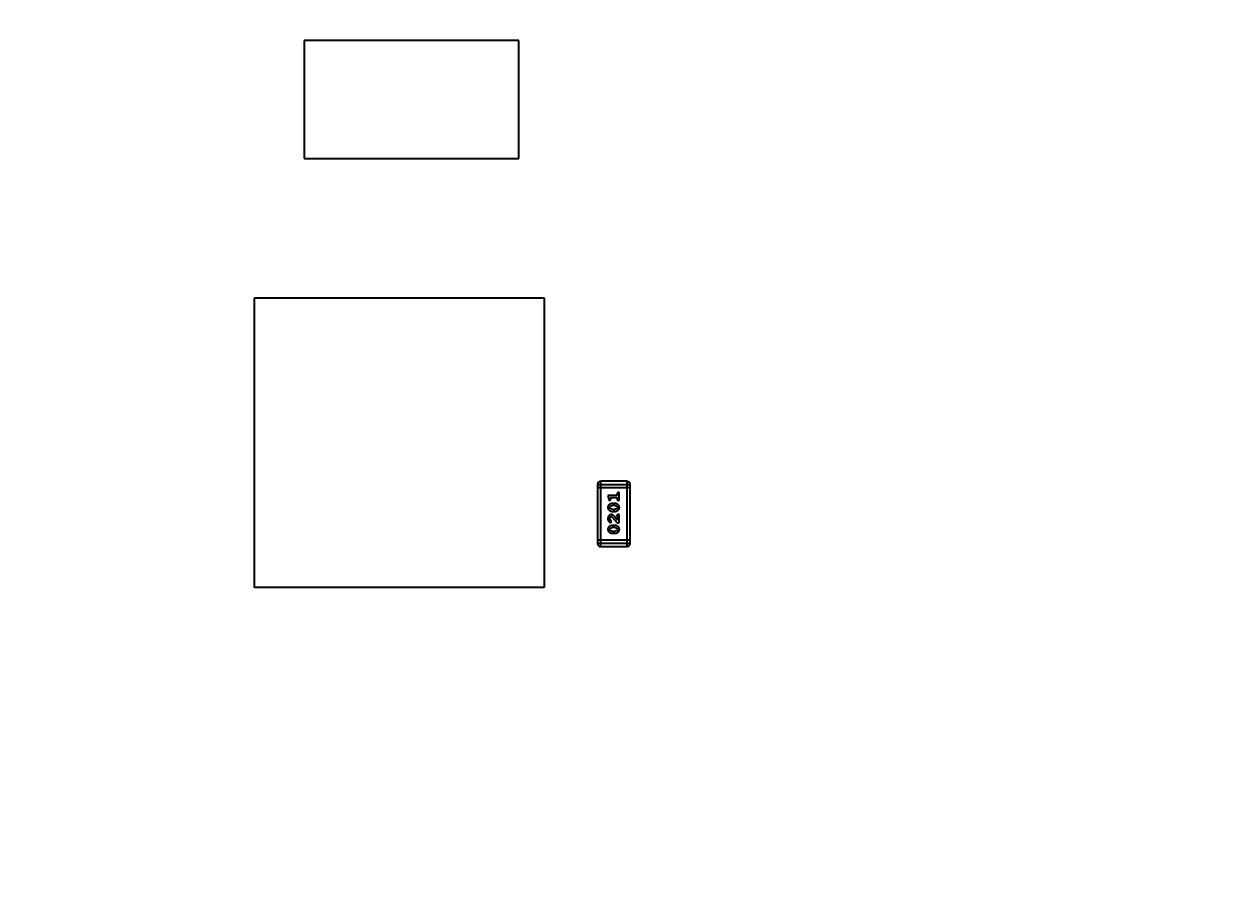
# Model space of a CAD drawing. Header units: inches. Extents: x -13 to 240, y -18 to 126.
# Drawn here: x 206.23 to 217.45, y 73.2 to 81.12 of the extents above; entities that cross this region are included whole.
import ezdxf

# ---------------------------------------------------------------- set-up
doc = ezdxf.new("R2010")
doc.units = ezdxf.units.IN
doc.header["$LTSCALE"] = 1.21
doc.header["$MEASUREMENT"] = 0
doc.header["$PDMODE"] = 3
doc.header["$PDSIZE"] = 0.3125
doc.layers.get('0').update_dxf_attribs({"linetype": 'CONTINUOUS'})
doc.layers.get('Defpoints').update_dxf_attribs({"linetype": 'CONTINUOUS'})
doc.layers.add('DIM', color=3, linetype='CONTINUOUS')
doc.styles.get("Standard").update_dxf_attribs({"font": 'txt', "width": 0.8})
doc.dimstyles.get("Standard").update_dxf_attribs({"dimtxt": 0.15625, "dimasz": 0.1875, "dimexe": 0.125, "dimexo": 0.0625, "dimgap": 0.09, "dimtad": 0, "dimtih": 1, "dimtoh": 1, "dimzin": 4, "dimdsep": 46, "dimtxsty": 'Standard', "dimblk": '_FILLED', "dimblk1": '_FILLED', "dimblk2": '_FILLED', "dimcen": 0.09, "dimazin": 1, "dimtp": 0.01, "dimtm": 0.01, "dimtfac": 1, "dimtofl": 0, "dimtmove": 0, "dimatfit": 3, "dimldrblk": '_FILLED', "dimfxl": 1, "dimtolj": 1, "dimtzin": 4, "dimarcsym": 0})

# ---------------------------------------------------------------- blocks, each defined once
blk = doc.blocks.new('_FILLED')
at = {"color": 0, "linetype": 'ByBlock'}
blk.add_solid([(0, 0), (-1, 0.1667), (-1, -0.1667)], dxfattribs=at)
blk = doc.blocks.new('*D57')
at = {"layer": 'Defpoints', "color": 0}
for p in [(222.327, 99.465), (198.077, 63.466), (232.488, 63.466)]:
    blk.add_point(p, dxfattribs=at)
at = {"layer": 'DIM', "color": 0, "lineweight": -2}
for p, q in [((222.389, 99.465), (232.613, 99.465)), ((232.488, 97.465), (232.488, 84.489)), ((232.488, 65.466), (232.488, 78.442)), ((198.139, 63.466), (232.613, 63.466))]:
    blk.add_line(p, q, dxfattribs=at)
at = {"layer": 'DIM', "color": 0, "lineweight": -2, "xscale": 2, "yscale": 2, "zscale": 2}
for p, rotation in [((232.488, 99.465), 90), ((232.488, 63.466), 270)]:
    blk.add_blockref('_FILLED', p, dxfattribs=dict(at, rotation=rotation))
at = {"layer": 'DIM', "color": 0, "insert": (232.488, 81.466), "char_height": 2, "attachment_point": 5, "rotation": 90}
blk.add_mtext('\\A1;36.00', dxfattribs=at)

msp = doc.modelspace()

# ---------------------------------------------------------------- linework, layer by layer
at = {"color": 7, "linetype": 'Continuous'}
for p, q in [((208.839, 80.966), (208.839, 79.866)), ((210.839, 80.966), (208.839, 80.966)), ((210.839, 79.866), (210.839, 80.966)), ((208.839, 79.866), (210.839, 79.866)), ((208.377, 75.866), (208.377, 78.566)), ((208.377, 78.566), (211.077, 78.566)), ((211.077, 78.566), (211.077, 75.866)), ((211.605, 76.247), (211.605, 76.856)), ((211.848, 76.856), (211.605, 76.856)), ((211.848, 76.856), (211.848, 76.247)), ((211.574, 76.826), (211.574, 76.277)), ((211.574, 76.826), (211.879, 76.826)), ((211.879, 76.795), (211.574, 76.795)), ((211.67, 76.723), (211.68, 76.686)), ((211.758, 76.723), (211.67, 76.723)), ((211.758, 76.74), (211.758, 76.723)), ((211.775, 76.688), (211.775, 76.74)), ((211.879, 76.277), (211.879, 76.826)), ((211.687, 76.612), (211.692, 76.624)), ((211.693, 76.6), (211.687, 76.612)), ((211.689, 76.677), (211.698, 76.685)), ((211.692, 76.624), (211.715, 76.632)), ((211.697, 76.691), (211.693, 76.706)), ((211.693, 76.706), (211.758, 76.706)), ((211.698, 76.685), (211.697, 76.691)), ((211.732, 76.649), (211.714, 76.649)), ((211.732, 76.632), (211.715, 76.632)), ((211.732, 76.632), (211.754, 76.624)), ((211.754, 76.624), (211.76, 76.612)), ((211.76, 76.612), (211.754, 76.6)), ((211.758, 76.706), (211.758, 76.688)), ((211.693, 76.493), (211.687, 76.508)), ((211.715, 76.592), (211.693, 76.6)), ((211.701, 76.488), (211.693, 76.493)), ((211.702, 76.528), (211.711, 76.523)), ((211.711, 76.523), (211.756, 76.468)), ((211.714, 76.575), (211.732, 76.575)), ((211.715, 76.592), (211.732, 76.592)), ((211.758, 76.495), (211.731, 76.528)), ((211.754, 76.6), (211.732, 76.592)), ((211.755, 76.536), (211.758, 76.531)), ((211.758, 76.531), (211.758, 76.495)), ((211.775, 76.545), (211.767, 76.545)), ((211.775, 76.468), (211.775, 76.545)), ((211.687, 76.407), (211.692, 76.42)), ((211.693, 76.395), (211.687, 76.407)), ((211.692, 76.42), (211.715, 76.427)), ((211.715, 76.388), (211.693, 76.395)), ((211.699, 76.471), (211.708, 76.48)), ((211.708, 76.48), (211.701, 76.488)), ((211.732, 76.444), (211.714, 76.444)), ((211.732, 76.427), (211.715, 76.427)), ((211.715, 76.388), (211.732, 76.388)), ((211.732, 76.427), (211.754, 76.42)), ((211.754, 76.395), (211.732, 76.388)), ((211.754, 76.42), (211.76, 76.408)), ((211.76, 76.408), (211.754, 76.395)), ((211.756, 76.468), (211.775, 76.468)), ((211.879, 76.308), (211.574, 76.308)), ((211.879, 76.277), (211.574, 76.277)), ((211.714, 76.371), (211.732, 76.371)), ((211.605, 76.247), (211.848, 76.247)), ((211.077, 75.866), (208.377, 75.866))]:
    msp.add_line(p, q, dxfattribs=at)
for centre, start, end in [((211.605, 76.826), 90, 180), ((211.848, 76.826), 0, 90), ((211.605, 76.277), 180, 270), ((211.848, 76.277), 270, 0)]:
    msp.add_arc(centre, 0.0305, start, end, dxfattribs=at)
for points, knots in [([(211.767, 76.751), (211.766, 76.751), (211.765, 76.751), (211.763, 76.751), (211.762, 76.75), (211.76, 76.749), (211.759, 76.747), (211.758, 76.745), (211.758, 76.743), (211.758, 76.741), (211.758, 76.74)], [0, 0, 0, 0, 0.11517, 0.223509, 0.328254, 0.438012, 0.553651, 0.682263, 0.830856, 1, 1, 1, 1]), ([(211.775, 76.74), (211.775, 76.741), (211.775, 76.743), (211.775, 76.745), (211.774, 76.747), (211.773, 76.749), (211.772, 76.75), (211.77, 76.751), (211.768, 76.751), (211.767, 76.751), (211.767, 76.751)], [0, 0, 0, 0, 0.169012, 0.317488, 0.445429, 0.560977, 0.67065, 0.776666, 0.88492, 1, 1, 1, 1]), ([(211.714, 76.649), (211.713, 76.649), (211.711, 76.649), (211.708, 76.649), (211.705, 76.648), (211.702, 76.647), (211.699, 76.646), (211.696, 76.645), (211.693, 76.644), (211.69, 76.643), (211.687, 76.641), (211.685, 76.639), (211.682, 76.638), (211.68, 76.636), (211.678, 76.634), (211.677, 76.633), (211.675, 76.631), (211.674, 76.628), (211.672, 76.625), (211.671, 76.621), (211.67, 76.617), (211.67, 76.613), (211.67, 76.612)], [0, 0, 0, 0, 0.049855, 0.099516, 0.148482, 0.19758, 0.246804, 0.296268, 0.346517, 0.397047, 0.446826, 0.49336, 0.537801, 0.579207, 0.617974, 0.654833, 0.689171, 0.722088, 0.786392, 0.853518, 0.924186, 1, 1, 1, 1]), ([(211.67, 76.612), (211.67, 76.61), (211.67, 76.608), (211.671, 76.603), (211.672, 76.6), (211.673, 76.596), (211.675, 76.593), (211.678, 76.59), (211.681, 76.587), (211.684, 76.584), (211.688, 76.582), (211.692, 76.58), (211.695, 76.579), (211.699, 76.577), (211.703, 76.576), (211.707, 76.576), (211.711, 76.575), (211.713, 76.575), (211.714, 76.575)], [0, 0, 0, 0, 0.06692, 0.130834, 0.19258, 0.252759, 0.312631, 0.373411, 0.436359, 0.501894, 0.568244, 0.632472, 0.69556, 0.757163, 0.818592, 0.878885, 0.939235, 1, 1, 1, 1]), ([(211.68, 76.686), (211.68, 76.685), (211.68, 76.684), (211.681, 76.682), (211.682, 76.68), (211.683, 76.679), (211.684, 76.678), (211.686, 76.678), (211.687, 76.677), (211.688, 76.677), (211.689, 76.677)], [0, 0, 0, 0, 0.187321, 0.344927, 0.475328, 0.579604, 0.674244, 0.773631, 0.882025, 1, 1, 1, 1]), ([(211.777, 76.612), (211.777, 76.614), (211.777, 76.616), (211.776, 76.62), (211.775, 76.624), (211.773, 76.628), (211.771, 76.631), (211.769, 76.634), (211.766, 76.637), (211.762, 76.639), (211.759, 76.642), (211.755, 76.644), (211.751, 76.645), (211.748, 76.647), (211.744, 76.648), (211.74, 76.648), (211.736, 76.649), (211.734, 76.649), (211.732, 76.649)], [0, 0, 0, 0, 0.067217, 0.131051, 0.19272, 0.252824, 0.312745, 0.373449, 0.436041, 0.501494, 0.567761, 0.632087, 0.695096, 0.757109, 0.817993, 0.878657, 0.939311, 1, 1, 1, 1]), ([(211.732, 76.575), (211.733, 76.575), (211.735, 76.575), (211.739, 76.575), (211.742, 76.576), (211.745, 76.577), (211.748, 76.577), (211.751, 76.579), (211.754, 76.58), (211.757, 76.581), (211.759, 76.583), (211.762, 76.585), (211.764, 76.586), (211.766, 76.588), (211.768, 76.589), (211.77, 76.591), (211.771, 76.593), (211.773, 76.595), (211.775, 76.598), (211.776, 76.603), (211.777, 76.607), (211.777, 76.61), (211.777, 76.612)], [0, 0, 0, 0, 0.049886, 0.09882, 0.148132, 0.19689, 0.246038, 0.295176, 0.345305, 0.395692, 0.445312, 0.491875, 0.535813, 0.577009, 0.616081, 0.652689, 0.687585, 0.720206, 0.785062, 0.85223, 0.923759, 1, 1, 1, 1]), ([(211.758, 76.688), (211.758, 76.687), (211.758, 76.686), (211.758, 76.683), (211.759, 76.681), (211.76, 76.68), (211.762, 76.679), (211.763, 76.678), (211.765, 76.677), (211.766, 76.677), (211.767, 76.677)], [0, 0, 0, 0, 0.169102, 0.317658, 0.446239, 0.563118, 0.671828, 0.776546, 0.884858, 1, 1, 1, 1]), ([(211.767, 76.677), (211.767, 76.677), (211.768, 76.677), (211.77, 76.678), (211.772, 76.679), (211.773, 76.68), (211.774, 76.681), (211.775, 76.683), (211.775, 76.686), (211.775, 76.687), (211.775, 76.688)], [0, 0, 0, 0, 0.115051, 0.223278, 0.329269, 0.437893, 0.554681, 0.682591, 0.83103, 1, 1, 1, 1]), ([(211.703, 76.545), (211.702, 76.545), (211.699, 76.545), (211.696, 76.545), (211.693, 76.544), (211.69, 76.543), (211.687, 76.541), (211.684, 76.539), (211.682, 76.537), (211.679, 76.535), (211.677, 76.532), (211.675, 76.529), (211.674, 76.526), (211.672, 76.523), (211.671, 76.52), (211.67, 76.516), (211.67, 76.512), (211.67, 76.51), (211.67, 76.508)], [0, 0, 0, 0, 0.060981, 0.120256, 0.178148, 0.236115, 0.293993, 0.352864, 0.413358, 0.476056, 0.539296, 0.602396, 0.665116, 0.728325, 0.792919, 0.859317, 0.928302, 1, 1, 1, 1]), ([(211.67, 76.508), (211.67, 76.507), (211.67, 76.503), (211.671, 76.498), (211.672, 76.494), (211.674, 76.489), (211.677, 76.485), (211.68, 76.481), (211.683, 76.478), (211.686, 76.476), (211.69, 76.474), (211.693, 76.472), (211.696, 76.471), (211.698, 76.471), (211.699, 76.471)], [0, 0, 0, 0, 0.098286, 0.193983, 0.289056, 0.384352, 0.477435, 0.566197, 0.652355, 0.737986, 0.818188, 0.887401, 0.94802, 1, 1, 1, 1]), ([(211.687, 76.508), (211.687, 76.51), (211.687, 76.512), (211.688, 76.516), (211.69, 76.52), (211.691, 76.523), (211.694, 76.525), (211.696, 76.527), (211.699, 76.528), (211.701, 76.528), (211.702, 76.528)], [0, 0, 0, 0, 0.156344, 0.299348, 0.4327, 0.561, 0.682299, 0.791883, 0.89611, 1, 1, 1, 1]), ([(211.731, 76.528), (211.73, 76.529), (211.729, 76.531), (211.726, 76.533), (211.724, 76.535), (211.722, 76.537), (211.72, 76.539), (211.719, 76.54), (211.717, 76.541), (211.715, 76.542), (211.712, 76.544), (211.709, 76.544), (211.706, 76.545), (211.704, 76.545), (211.703, 76.545)], [0, 0, 0, 0, 0.103002, 0.197728, 0.285279, 0.365235, 0.437224, 0.502446, 0.560545, 0.611446, 0.707576, 0.80349, 0.900532, 1, 1, 1, 1]), ([(211.767, 76.545), (211.766, 76.545), (211.764, 76.545), (211.762, 76.545), (211.759, 76.544), (211.758, 76.543), (211.756, 76.542), (211.755, 76.54), (211.755, 76.538), (211.755, 76.537), (211.755, 76.536)], [0, 0, 0, 0, 0.1844, 0.34094, 0.473574, 0.586824, 0.690029, 0.789175, 0.890445, 1, 1, 1, 1]), ([(211.714, 76.444), (211.713, 76.444), (211.711, 76.444), (211.708, 76.444), (211.705, 76.444), (211.702, 76.443), (211.699, 76.442), (211.696, 76.441), (211.693, 76.44), (211.69, 76.438), (211.687, 76.436), (211.685, 76.435), (211.682, 76.433), (211.68, 76.432), (211.678, 76.43), (211.677, 76.428), (211.675, 76.426), (211.674, 76.424), (211.672, 76.421), (211.671, 76.417), (211.67, 76.412), (211.67, 76.409), (211.67, 76.407)], [0, 0, 0, 0, 0.049855, 0.099516, 0.148482, 0.19758, 0.246804, 0.296268, 0.346517, 0.397047, 0.446826, 0.49336, 0.537801, 0.579207, 0.617974, 0.654833, 0.689171, 0.722088, 0.786392, 0.853518, 0.924186, 1, 1, 1, 1]), ([(211.67, 76.407), (211.67, 76.406), (211.67, 76.403), (211.671, 76.399), (211.672, 76.395), (211.673, 76.392), (211.675, 76.388), (211.678, 76.385), (211.681, 76.382), (211.684, 76.38), (211.688, 76.378), (211.692, 76.376), (211.695, 76.374), (211.699, 76.373), (211.703, 76.372), (211.707, 76.371), (211.711, 76.371), (211.713, 76.371), (211.714, 76.371)], [0, 0, 0, 0, 0.06692, 0.130834, 0.19258, 0.252759, 0.312631, 0.373411, 0.436359, 0.501894, 0.568244, 0.632472, 0.69556, 0.757163, 0.818592, 0.878885, 0.939235, 1, 1, 1, 1]), ([(211.777, 76.408), (211.777, 76.409), (211.777, 76.412), (211.776, 76.416), (211.775, 76.42), (211.773, 76.423), (211.771, 76.427), (211.769, 76.43), (211.766, 76.432), (211.762, 76.435), (211.759, 76.437), (211.755, 76.439), (211.751, 76.441), (211.748, 76.442), (211.744, 76.443), (211.74, 76.444), (211.736, 76.444), (211.734, 76.444), (211.732, 76.444)], [0, 0, 0, 0, 0.067217, 0.131051, 0.19272, 0.252824, 0.312745, 0.373449, 0.436041, 0.501494, 0.567761, 0.632087, 0.695096, 0.757109, 0.817993, 0.878657, 0.939311, 1, 1, 1, 1]), ([(211.732, 76.371), (211.733, 76.371), (211.735, 76.371), (211.739, 76.371), (211.742, 76.371), (211.745, 76.372), (211.748, 76.373), (211.751, 76.374), (211.754, 76.375), (211.757, 76.377), (211.759, 76.378), (211.762, 76.38), (211.764, 76.382), (211.766, 76.383), (211.768, 76.385), (211.77, 76.387), (211.771, 76.388), (211.773, 76.391), (211.775, 76.394), (211.776, 76.398), (211.777, 76.403), (211.777, 76.406), (211.777, 76.408)], [0, 0, 0, 0, 0.049886, 0.09882, 0.148132, 0.19689, 0.246038, 0.295176, 0.345305, 0.395692, 0.445312, 0.491875, 0.535813, 0.577009, 0.616081, 0.652689, 0.687585, 0.720206, 0.785062, 0.85223, 0.923759, 1, 1, 1, 1])]:
    msp.add_open_spline(points, degree=3, knots=knots, dxfattribs=at)

# ---------------------------------------------------------------- dimensions: what is measured, and where the dimension line sits
at = {"layer": 'DIM'}
dim = msp.add_linear_dim(base=(232.488, 63.466), p1=(222.327, 99.465), p2=(198.077, 63.466), angle=90, dimstyle='Standard', override={"dimtxt": 2, "dimasz": 2, "dimtih": 0, "dimtoh": 0, "dimzin": 0, "dimcen": 0.198, "dimadec": 0, "dimazin": 0, "dimtp": 0, "dimtm": 0, "dimtdec": 4, "dimtzin": 0}, dxfattribs=at)
dim.commit()
dim.dimension.update_dxf_attribs({"geometry": '*D57', "text_midpoint": (232.488, 81.466)})

doc.saveas('drawing.dxf')
